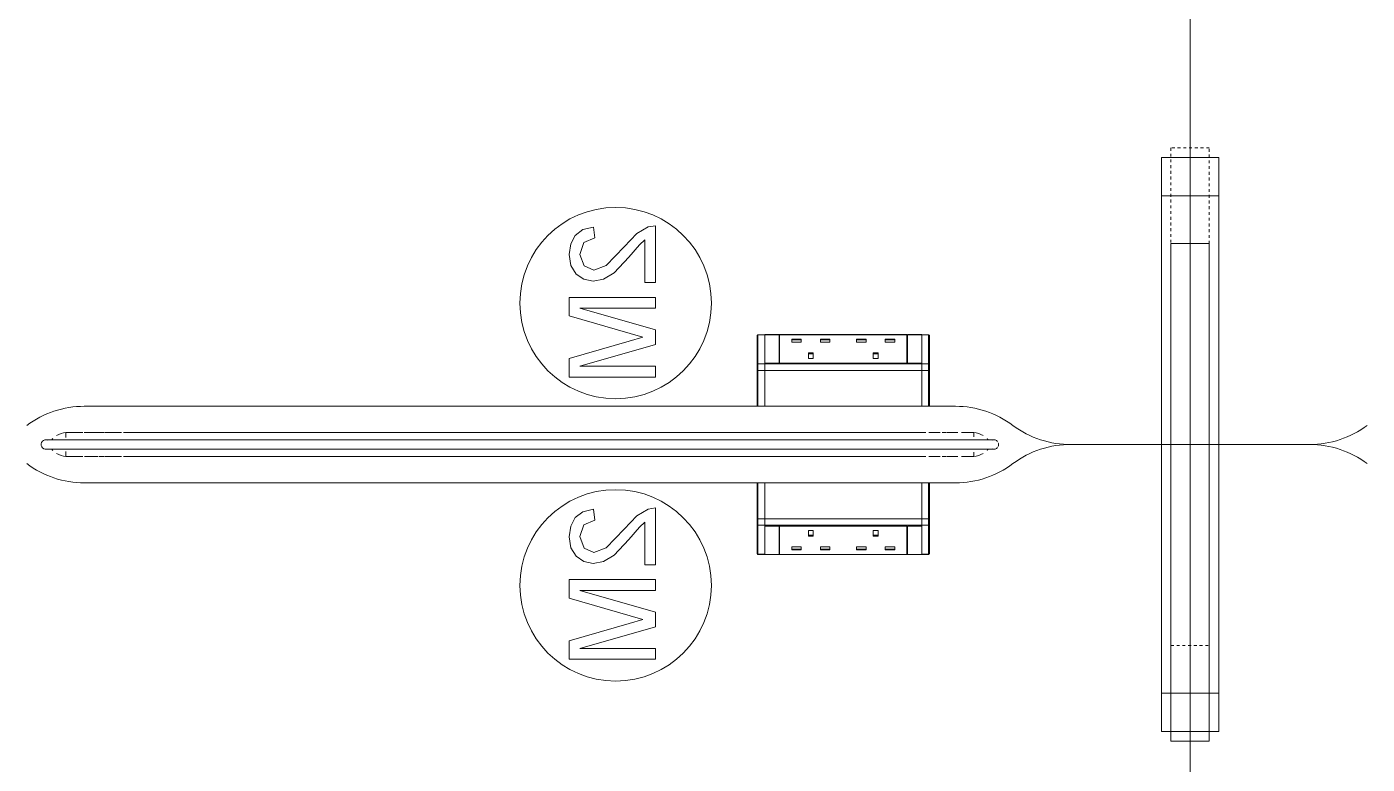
# Model space of a CAD drawing. Header units: millimetres. Extents: x 155927 to 317870, y -36033 to 97293.
# Drawn here: x 176345 to 177745, y 17373 to 18144 of the extents above; entities that cross this region are included whole.
import ezdxf

# ---------------------------------------------------------------- set-up
doc = ezdxf.new("R2010")
doc.units = ezdxf.units.MM
doc.header["$MEASUREMENT"] = 0
doc.linetypes.add('Dash', pattern=[6, 3, -3])
doc.layers.add('I-FURN', color=8, linetype='CONTINUOUS', lineweight=9)
doc.layers.add('I-FURN-HDLN', color=8, linetype='Dash', lineweight=9)

msp = doc.modelspace()

# ---------------------------------------------------------------- linework, layer by layer
at = {"layer": 'I-FURN'}
for p, q in [((177560.5, 17707.2), (177560.5, 18507.2)), ((177560.5, 18507.2), (177560.5, 17707.2)), ((177560.5, 18507.2), (177560.5, 17707.2)), ((177560.5, 17707.2), (177560.5, 18507.2)), ((177530.5, 18007.2), (177530.5, 17967.2)), ((177530.5, 17407.2), (177530.5, 18007.2)), ((177590.5, 18007.2), (177530.5, 18007.2)), ((177530.5, 18007.2), (177590.5, 18007.2)), ((177590.5, 18007.2), (177590.5, 17407.2)), ((177590.5, 17967.2), (177590.5, 18007.2)), ((177530.5, 17967.2), (177530.5, 17447.2)), ((177530.5, 17967.2), (177590.5, 17967.2)), ((177530.5, 17967.2), (177590.5, 17967.2)), ((177590.5, 17447.2), (177590.5, 17967.2)), ((176937.4, 17934.5), (176926.4, 17931.8)), ((176938.8, 17923.2), (176937.4, 17934.5)), ((176994.6, 17934.7), (176982.6, 17927.8)), ((177002.3, 17935.9), (176994.6, 17934.7)), ((177002.3, 17876.6), (177002.3, 17935.9)), ((176918.4, 17925.8), (176913.6, 17917)), ((176926.4, 17931.8), (176918.4, 17925.8)), ((176927.4, 17918.4), (176938.8, 17923.2)), ((176982.6, 17927.8), (176969.5, 17913.7)), ((176985.3, 17915.9), (176991, 17921)), ((176991, 17921), (176991, 17876.6)), ((176913.6, 17917), (176911.9, 17905.7)), ((176923.2, 17905.9), (176927.4, 17918.4)), ((176969.5, 17913.7), (176950.6, 17894.2)), ((176974.4, 17902.9), (176985.3, 17915.9)), ((177540.5, 17917.2), (177540.5, 17407.2)), ((177580.5, 17917.2), (177540.5, 17917.2)), ((177580.5, 17407.2), (177580.5, 17917.2)), ((176911.9, 17905.7), (176913.7, 17894.2)), ((176913.7, 17894.2), (176919.2, 17885.4)), ((176927.5, 17893.9), (176923.2, 17905.9)), ((176937.8, 17889.3), (176927.5, 17893.9)), ((176950.6, 17894.2), (176937.8, 17889.3)), ((176958.9, 17886.7), (176974.4, 17902.9)), ((176919.2, 17885.4), (176927.3, 17879.9)), ((176927.3, 17879.9), (176937.1, 17878)), ((176937.1, 17878), (176947.9, 17880)), ((176947.9, 17880), (176958.9, 17886.7)), ((176991, 17876.6), (177002.3, 17876.6)), ((177002.3, 17861), (176911.9, 17861)), ((176911.9, 17861), (176911.9, 17841.6)), ((177002.3, 17849.7), (177002.3, 17861)), ((176911.9, 17841.6), (176975.7, 17823.1)), ((177002.3, 17827), (176923.2, 17849.7)), ((176923.2, 17849.7), (177002.3, 17849.7)), ((176975.7, 17823.1), (176989, 17819.4)), ((177002.3, 17811.7), (177002.3, 17827)), ((177109.2, 17822), (177116.2, 17822)), ((177109.2, 17822), (177109.2, 17821.9)), ((177109.2, 17822), (177116.2, 17822)), ((177116.2, 17822), (177109.2, 17822)), ((177116.2, 17822), (177116.2, 17821.9)), ((177131.3, 17822.2), (177116.3, 17822.2)), ((177116.3, 17822.2), (177116.3, 17792.4)), ((177116.3, 17822), (177280.2, 17822)), ((177131.3, 17792.4), (177131.3, 17822.2)), ((177131.8, 17822.2), (177131.8, 17792.4)), ((177264.8, 17822.2), (177131.8, 17822.2)), ((177264.8, 17822.2), (177264.8, 17792.4)), ((177265.3, 17822.2), (177265.3, 17792.4)), ((177280.3, 17822.2), (177265.3, 17822.2)), ((177280.3, 17792.4), (177280.3, 17822.2)), ((177280.3, 17822), (177287.3, 17822)), ((177280.3, 17821.9), (177280.3, 17822)), ((177280.3, 17822), (177287.3, 17822)), ((177280.3, 17822), (177287.3, 17822)), ((177287.3, 17821.9), (177287.3, 17822)), ((176974.6, 17815.3), (176911.9, 17797.1)), ((176923.2, 17789), (177002.3, 17811.7)), ((176989, 17819.4), (176974.6, 17815.3)), ((177108.2, 17790.8), (177108.2, 17821)), ((177108.2, 17790.8), (177108.2, 17821)), ((177108.5, 17821.7), (177108.4, 17821.7)), ((177109.2, 17821.9), (177109.2, 17791.6)), ((177109.2, 17821.9), (177116.2, 17821.9)), ((177116.2, 17821.9), (177116.2, 17791.6)), ((177131.8, 17821.9), (177131.3, 17821.9)), ((177144.4, 17817.2), (177154.4, 17817.2)), ((177144.4, 17817.2), (177144.4, 17814.3)), ((177144.4, 17816.5), (177154.4, 17816.5)), ((177144.4, 17814.3), (177154.4, 17814.3)), ((177154.4, 17817.2), (177154.4, 17814.3)), ((177174.4, 17817.2), (177184.4, 17817.2)), ((177174.4, 17817.2), (177174.4, 17814.3)), ((177174.4, 17816.5), (177184.4, 17816.5)), ((177174.4, 17814.3), (177184.4, 17814.3)), ((177184.4, 17817.2), (177184.4, 17814.3)), ((177212.1, 17817.2), (177222.1, 17817.2)), ((177212.1, 17817.2), (177212.1, 17814.3)), ((177212.1, 17816.5), (177222.1, 17816.5)), ((177212.1, 17814.3), (177222.1, 17814.3)), ((177222.1, 17817.2), (177222.1, 17814.3)), ((177242.1, 17817.2), (177252.1, 17817.2)), ((177242.1, 17817.2), (177242.1, 17814.3)), ((177242.1, 17816.5), (177252.1, 17816.5)), ((177242.1, 17814.3), (177252.1, 17814.3)), ((177252.1, 17817.2), (177252.1, 17814.3)), ((177265.3, 17821.9), (177264.8, 17821.9)), ((177287.3, 17821.9), (177280.3, 17821.9)), ((177280.3, 17791.6), (177280.3, 17821.9)), ((177287.3, 17791.6), (177287.3, 17821.9)), ((177288.1, 17821.7), (177288.1, 17821.7)), ((177288.3, 17821), (177288.3, 17790.8)), ((177288.3, 17821), (177288.3, 17790.8)), ((176911.9, 17797.1), (176911.9, 17777.7)), ((177161.9, 17802.9), (177166.9, 17802.9)), ((177161.9, 17797.1), (177161.9, 17802.9)), ((177161.9, 17802.1), (177166.9, 17802.1)), ((177166.9, 17797.1), (177161.9, 17797.1)), ((177166.9, 17802.9), (177166.9, 17797.1)), ((177229.6, 17802.9), (177234.6, 17802.9)), ((177229.6, 17802.9), (177229.6, 17797.1)), ((177229.6, 17802.1), (177234.6, 17802.1)), ((177229.6, 17797.1), (177234.6, 17797.1)), ((177234.6, 17802.9), (177234.6, 17797.1)), ((177002.3, 17789), (176923.2, 17789)), ((177002.3, 17777.7), (177002.3, 17789)), ((177108.2, 17790.8), (177108.2, 17752.2)), ((177108.2, 17785.2), (177108.2, 17790.8)), ((177108.2, 17748.2), (177108.2, 17785.2)), ((177109.2, 17791.6), (177109.2, 17784.7)), ((177109.2, 17791.6), (177116.2, 17791.6)), ((177109.2, 17784.7), (177109.2, 17747.2)), ((177109.2, 17784.7), (177116.2, 17784.7)), ((177116.2, 17791.6), (177116.2, 17784.7)), ((177116.2, 17784.7), (177116.2, 17747.2)), ((177116.3, 17792.4), (177131.3, 17792.4)), ((177131.3, 17792.2), (177116.3, 17792.2)), ((177116.3, 17792.2), (177116.3, 17791.6)), ((177116.3, 17784.7), (177116.3, 17791.6)), ((177116.3, 17791.6), (177280.2, 17791.6)), ((177116.3, 17747.2), (177116.3, 17784.7)), ((177116.3, 17784.7), (177280.2, 17784.7)), ((177131.8, 17792.4), (177264.8, 17792.4)), ((177264.8, 17792.2), (177131.8, 17792.2)), ((177265.3, 17792.4), (177280.3, 17792.4)), ((177280.2, 17792.2), (177265.3, 17792.2)), ((177280.2, 17791.6), (177280.2, 17792.2)), ((177280.2, 17791.6), (177280.2, 17784.7)), ((177280.2, 17784.7), (177280.2, 17747.2)), ((177280.3, 17792.4), (177280.3, 17789.9)), ((177287.3, 17791.6), (177280.3, 17791.6)), ((177280.3, 17784.7), (177280.3, 17791.6)), ((177287.3, 17784.7), (177280.3, 17784.7)), ((177280.3, 17747.2), (177280.3, 17784.7)), ((177287.3, 17784.7), (177287.3, 17791.6)), ((177287.3, 17747.2), (177287.3, 17784.7)), ((177288.3, 17752.2), (177288.3, 17790.8)), ((177288.3, 17790.8), (177288.3, 17785.2)), ((177288.3, 17785.2), (177288.3, 17748.2)), ((176911.9, 17777.7), (177002.3, 17777.7)), ((177108.2, 17752.2), (177109.2, 17752.2)), ((177108.2, 17752.2), (177108.2, 17748.2)), ((177287.3, 17752.2), (177288.3, 17752.2)), ((177288.3, 17748.2), (177288.3, 17752.2)), ((176405.5, 17747.2), (177109.2, 17747.2)), ((177109.2, 17747.2), (176405.5, 17747.2)), ((177116.2, 17747.2), (177109.2, 17747.2)), ((177109.2, 17747.2), (177116.2, 17747.2)), ((177280.2, 17747.2), (177116.3, 17747.2)), ((177116.3, 17747.2), (177280.2, 17747.2)), ((177287.3, 17747.2), (177280.3, 17747.2)), ((177287.3, 17747.2), (177280.3, 17747.2)), ((177287.3, 17747.2), (177315.5, 17747.2)), ((177315.5, 17747.2), (177287.3, 17747.2)), ((177288.3, 17748.2), (177288.3, 17748.2)), ((176365.6, 17712.2), (176365.5, 17712.2)), ((176365.5, 17712.2), (176365.5, 17712.2)), ((176365.8, 17712.2), (176365.6, 17712.2)), ((176366.2, 17712.2), (176365.8, 17712.2)), ((176366.7, 17712.2), (176366.2, 17712.2)), ((176367.3, 17712.2), (176366.7, 17712.2)), ((176368, 17712.2), (176367.3, 17712.2)), ((176368.9, 17712.2), (176368, 17712.2)), ((176369.9, 17712.2), (176368.9, 17712.2)), ((176371, 17712.2), (176369.9, 17712.2)), ((176372.2, 17712.2), (176371, 17712.2)), ((176373.6, 17712.2), (176372.2, 17712.2)), ((176375, 17712.2), (176373.6, 17712.2)), ((176376.6, 17712.2), (176375, 17712.2)), ((176378.3, 17712.2), (176376.6, 17712.2)), ((176380.1, 17712.2), (176378.3, 17712.2)), ((176382, 17712.2), (176380.1, 17712.2)), ((176384, 17712.2), (176382, 17712.2)), ((176386.2, 17712.2), (176384, 17712.2)), ((176388.4, 17712.2), (176386.2, 17712.2)), ((176386.4, 17719.7), (176386.4, 17714.5)), ((176386.4, 17719.7), (176404, 17719.7)), ((176390.7, 17712.2), (176388.4, 17712.2)), ((176393.1, 17712.2), (176390.7, 17712.2)), ((176391, 17719.7), (176392, 17719.7)), ((176395.5, 17712.2), (176393.1, 17712.2)), ((176398.1, 17712.2), (176395.5, 17712.2)), ((176400.7, 17712.2), (176398.1, 17712.2)), ((176403.4, 17712.2), (176400.7, 17712.2)), ((176406.2, 17712.2), (176403.4, 17712.2)), ((176405.3, 17719.7), (176421.2, 17719.7)), ((176409, 17712.2), (176406.2, 17712.2)), ((176411.9, 17712.2), (176409, 17712.2)), ((176414.9, 17712.2), (176411.9, 17712.2)), ((176417.9, 17712.2), (176414.9, 17712.2)), ((176421, 17712.2), (176417.9, 17712.2)), ((176421, 17719.7), (176425.9, 17719.7)), ((176424, 17712.2), (176421, 17712.2)), ((176427.2, 17712.2), (176424, 17712.2)), ((176426.6, 17719.7), (176444.4, 17719.7)), ((176430.3, 17712.2), (176427.2, 17712.2)), ((176433.5, 17712.2), (176430.3, 17712.2)), ((176436.7, 17712.2), (176433.5, 17712.2)), ((176439.9, 17712.2), (176436.7, 17712.2)), ((176443.2, 17712.2), (176439.9, 17712.2)), ((176446.4, 17712.2), (176443.2, 17712.2)), ((176446.4, 17719.7), (177284.6, 17719.7)), ((177284.6, 17712.2), (176446.4, 17712.2)), ((177285.3, 17712.2), (177284.6, 17712.2)), ((177288.2, 17712.2), (177285.3, 17712.2)), ((177287.5, 17719.7), (177299.6, 17719.7)), ((177291, 17712.2), (177288.2, 17712.2)), ((177293.8, 17712.2), (177291, 17712.2)), ((177296.6, 17712.2), (177293.8, 17712.2)), ((177299.4, 17712.2), (177296.6, 17712.2)), ((177302.2, 17712.2), (177299.4, 17712.2)), ((177301.7, 17719.7), (177305.7, 17719.7)), ((177304.9, 17712.2), (177302.2, 17712.2)), ((177307.6, 17712.2), (177304.9, 17712.2)), ((177306.5, 17719.7), (177318, 17719.7)), ((177310.3, 17712.2), (177307.6, 17712.2)), ((177312.9, 17712.2), (177310.3, 17712.2)), ((177315.5, 17712.2), (177312.9, 17712.2)), ((177318, 17712.2), (177315.5, 17712.2)), ((177320.5, 17712.2), (177318, 17712.2)), ((177322.9, 17712.2), (177320.5, 17712.2)), ((177321.6, 17719.7), (177329.6, 17719.7)), ((177325.3, 17712.2), (177322.9, 17712.2)), ((177327.5, 17712.2), (177325.3, 17712.2)), ((177329.8, 17712.2), (177327.5, 17712.2)), ((177331.9, 17712.2), (177329.8, 17712.2)), ((177329.9, 17719.7), (177330.8, 17719.7)), ((177331.2, 17719.7), (177334.6, 17719.7)), ((177334, 17712.2), (177331.9, 17712.2)), ((177336, 17712.2), (177334, 17712.2)), ((177334.6, 17715.1), (177334.6, 17719.7)), ((177337.9, 17712.2), (177336, 17712.2)), ((177339.7, 17712.2), (177337.9, 17712.2)), ((177341.5, 17712.2), (177339.7, 17712.2)), ((177343.1, 17712.2), (177341.5, 17712.2)), ((177344.7, 17712.2), (177343.1, 17712.2)), ((177346.1, 17712.2), (177344.7, 17712.2)), ((177347.5, 17712.2), (177346.1, 17712.2)), ((177348.7, 17712.2), (177347.5, 17712.2)), ((177349.9, 17712.2), (177348.7, 17712.2)), ((177350.9, 17712.2), (177349.9, 17712.2)), ((177351.9, 17712.2), (177350.9, 17712.2)), ((177352.7, 17712.2), (177351.9, 17712.2)), ((177353.5, 17712.2), (177352.7, 17712.2)), ((177354.1, 17712.2), (177353.5, 17712.2)), ((177354.6, 17712.2), (177354.1, 17712.2)), ((177355, 17712.2), (177354.6, 17712.2)), ((177355.3, 17712.2), (177355, 17712.2)), ((177355.4, 17712.2), (177355.3, 17712.2)), ((177355.5, 17712.2), (177355.4, 17712.2)), ((176365.5, 17702.2), (176365.6, 17702.2)), ((176365.6, 17702.2), (176365.8, 17702.2)), ((176365.8, 17702.2), (176366.1, 17702.2)), ((176366.1, 17702.2), (176366.5, 17702.2)), ((176366.5, 17702.2), (176367.1, 17702.2)), ((176367.1, 17702.2), (176367.8, 17702.2)), ((176367.8, 17702.2), (176368.6, 17702.2)), ((176368.6, 17702.2), (176369.6, 17702.2)), ((176369.6, 17702.2), (176370.7, 17702.2)), ((176370.7, 17702.2), (176371.9, 17702.2)), ((176371.9, 17702.2), (176373.2, 17702.2)), ((176373.2, 17702.2), (176374.6, 17702.2)), ((176374.6, 17702.2), (176376.2, 17702.2)), ((176376.2, 17702.2), (176377.9, 17702.2)), ((176377.9, 17702.2), (176379.6, 17702.2)), ((176379.6, 17702.2), (176381.5, 17702.2)), ((176381.5, 17702.2), (176383.5, 17702.2)), ((176383.5, 17702.2), (176385.6, 17702.2)), ((176385.6, 17702.2), (176387.8, 17702.2)), ((176386.4, 17699.9), (176386.4, 17694.7)), ((176387.8, 17702.2), (176390, 17702.2)), ((176390, 17702.2), (176392.4, 17702.2)), ((176392.4, 17702.2), (176394.9, 17702.2)), ((176394.9, 17702.2), (176397.4, 17702.2)), ((176397.4, 17702.2), (176400, 17702.2)), ((176400, 17702.2), (176402.7, 17702.2)), ((176402.7, 17702.2), (176405.4, 17702.2)), ((176405.4, 17702.2), (176408.3, 17702.2)), ((176408.3, 17702.2), (176411.2, 17702.2)), ((176411.2, 17702.2), (176414.1, 17702.2)), ((176414.1, 17702.2), (176417.1, 17702.2)), ((176417.1, 17702.2), (176420.1, 17702.2)), ((176420.1, 17702.2), (176423.2, 17702.2)), ((176423.2, 17702.2), (176426.3, 17702.2)), ((176426.3, 17702.2), (176429.5, 17702.2)), ((176429.5, 17702.2), (176432.7, 17702.2)), ((176432.7, 17702.2), (176435.9, 17702.2)), ((176435.9, 17702.2), (176439.1, 17702.2)), ((176439.1, 17702.2), (176442.3, 17702.2)), ((176442.3, 17702.2), (176445.5, 17702.2)), ((176445.5, 17702.2), (176446.4, 17702.2)), ((176446.4, 17702.2), (177284.6, 17702.2)), ((177284.6, 17702.2), (177287.4, 17702.2)), ((177287.4, 17702.2), (177290.2, 17702.2)), ((177290.2, 17702.2), (177293.1, 17702.2)), ((177293.1, 17702.2), (177295.9, 17702.2)), ((177295.9, 17702.2), (177298.7, 17702.2)), ((177298.7, 17702.2), (177301.4, 17702.2)), ((177301.4, 17702.2), (177304.2, 17702.2)), ((177304.2, 17702.2), (177306.9, 17702.2)), ((177306.9, 17702.2), (177309.6, 17702.2)), ((177309.6, 17702.2), (177312.2, 17702.2)), ((177312.2, 17702.2), (177314.8, 17702.2)), ((177314.8, 17702.2), (177317.3, 17702.2)), ((177317.3, 17702.2), (177319.8, 17702.2)), ((177319.8, 17702.2), (177322.2, 17702.2)), ((177322.2, 17702.2), (177324.6, 17702.2)), ((177324.6, 17702.2), (177326.9, 17702.2)), ((177326.9, 17702.2), (177329.2, 17702.2)), ((177329.2, 17702.2), (177331.3, 17702.2)), ((177331.3, 17702.2), (177333.4, 17702.2)), ((177333.4, 17702.2), (177335.5, 17702.2)), ((177334.6, 17694.7), (177334.6, 17699.2)), ((177335.5, 17702.2), (177337.4, 17702.2)), ((177337.4, 17702.2), (177339.2, 17702.2)), ((177339.2, 17702.2), (177341, 17702.2)), ((177341, 17702.2), (177342.7, 17702.2)), ((177342.7, 17702.2), (177344.3, 17702.2)), ((177344.3, 17702.2), (177345.7, 17702.2)), ((177345.7, 17702.2), (177347.1, 17702.2)), ((177347.1, 17702.2), (177348.4, 17702.2)), ((177348.4, 17702.2), (177349.6, 17702.2)), ((177349.6, 17702.2), (177350.7, 17702.2)), ((177350.7, 17702.2), (177351.6, 17702.2)), ((177351.6, 17702.2), (177352.5, 17702.2)), ((177352.5, 17702.2), (177353.3, 17702.2)), ((177353.3, 17702.2), (177353.9, 17702.2)), ((177353.9, 17702.2), (177354.5, 17702.2)), ((177354.5, 17702.2), (177354.9, 17702.2)), ((177354.9, 17702.2), (177355.2, 17702.2)), ((177355.2, 17702.2), (177355.4, 17702.2)), ((177355.4, 17702.2), (177355.5, 17702.2)), ((177355.5, 17702.2), (177355.5, 17702.2)), ((177436.6, 17707.2), (177560.5, 17707.2)), ((177560.5, 17707.2), (177436.6, 17707.2)), ((177560.5, 17707.2), (177436.6, 17707.2)), ((177436.6, 17707.2), (177560.5, 17707.2)), ((177560.5, 16907.2), (177560.5, 17707.2)), ((177560.5, 17707.2), (177560.5, 16907.2)), ((177560.5, 17707.2), (177685.5, 17707.2)), ((177685.5, 17707.2), (177560.5, 17707.2)), ((177685.5, 17707.2), (177560.5, 17707.2)), ((177560.5, 17707.2), (177560.5, 16907.2)), ((177560.5, 16907.2), (177560.5, 17707.2)), ((177560.5, 17707.2), (177685.5, 17707.2)), ((176404, 17694.7), (176386.4, 17694.7)), ((176392, 17694.7), (176391, 17694.7)), ((176420.1, 17694.7), (176405.9, 17694.7)), ((176425.9, 17694.7), (176421, 17694.7)), ((176444.4, 17694.7), (176426.6, 17694.7)), ((177284.6, 17694.7), (176446.4, 17694.7)), ((177299.6, 17694.7), (177287.5, 17694.7)), ((177305.7, 17694.7), (177301.7, 17694.7)), ((177318, 17694.7), (177306.5, 17694.7)), ((177329.6, 17694.7), (177321.6, 17694.7)), ((177330.8, 17694.7), (177329.9, 17694.7)), ((177334.6, 17694.7), (177331.2, 17694.7)), ((177109.2, 17667.2), (176405.5, 17667.2)), ((176405.5, 17667.2), (177109.2, 17667.2)), ((177108.2, 17666.2), (177108.2, 17666.2)), ((177108.2, 17629.2), (177108.2, 17666.2)), ((177108.2, 17666.2), (177108.2, 17662.2)), ((177109.2, 17662.2), (177108.2, 17662.2)), ((177108.2, 17662.2), (177108.2, 17623.6)), ((177109.2, 17667.2), (177116.2, 17667.2)), ((177109.2, 17667.2), (177109.2, 17629.7)), ((177109.2, 17667.2), (177116.2, 17667.2)), ((177116.2, 17667.2), (177116.2, 17629.7)), ((177116.3, 17667.2), (177280.2, 17667.2)), ((177280.2, 17667.2), (177116.3, 17667.2)), ((177116.3, 17629.7), (177116.3, 17667.2)), ((177280.2, 17667.2), (177280.2, 17629.7)), ((177280.3, 17667.2), (177287.3, 17667.2)), ((177287.3, 17667.2), (177280.3, 17667.2)), ((177280.3, 17629.7), (177280.3, 17667.2)), ((177315.5, 17667.2), (177287.3, 17667.2)), ((177287.3, 17667.2), (177315.5, 17667.2)), ((177287.3, 17629.7), (177287.3, 17667.2)), ((177288.3, 17662.2), (177287.3, 17662.2)), ((177288.3, 17662.2), (177288.3, 17666.2)), ((177288.3, 17666.2), (177288.3, 17629.2)), ((177288.3, 17623.6), (177288.3, 17662.2)), ((177002.3, 17640.9), (176994.6, 17639.7)), ((177002.3, 17581.6), (177002.3, 17640.9)), ((176918.4, 17630.8), (176913.6, 17622)), ((176926.4, 17636.8), (176918.4, 17630.8)), ((176937.4, 17639.5), (176926.4, 17636.8)), ((176927.4, 17623.4), (176938.8, 17628.2)), ((176938.8, 17628.2), (176937.4, 17639.5)), ((176982.6, 17632.8), (176969.5, 17618.7)), ((176994.6, 17639.7), (176982.6, 17632.8)), ((177108.2, 17623.6), (177108.2, 17629.2)), ((177109.2, 17629.7), (177109.2, 17622.8)), ((177109.2, 17629.7), (177116.2, 17629.7)), ((177116.2, 17629.7), (177116.2, 17622.8)), ((177280.2, 17629.7), (177116.3, 17629.7)), ((177116.3, 17622.8), (177116.3, 17629.7)), ((177280.2, 17629.7), (177280.2, 17622.8)), ((177287.3, 17629.7), (177280.3, 17629.7)), ((177280.3, 17622.8), (177280.3, 17629.7)), ((177287.3, 17622.8), (177287.3, 17629.7)), ((177288.3, 17629.2), (177288.3, 17623.6)), ((176913.6, 17622), (176911.9, 17610.7)), ((176923.2, 17610.9), (176927.4, 17623.4)), ((176969.5, 17618.7), (176950.6, 17599.2)), ((176974.4, 17607.9), (176985.3, 17620.9)), ((176985.3, 17620.9), (176991, 17626)), ((176991, 17626), (176991, 17581.6)), ((177108.2, 17593.4), (177108.2, 17623.6)), ((177108.2, 17593.4), (177108.2, 17623.6)), ((177109.2, 17622.8), (177109.2, 17592.5)), ((177109.2, 17622.8), (177116.2, 17622.8)), ((177116.2, 17622.8), (177116.2, 17592.5)), ((177116.3, 17622), (177116.3, 17624.4)), ((177280.2, 17622.8), (177116.3, 17622.8)), ((177116.3, 17622.8), (177116.3, 17622.2)), ((177116.3, 17622.2), (177131.3, 17622.2)), ((177131.3, 17622), (177116.3, 17622)), ((177116.3, 17622), (177116.3, 17592.2)), ((177131.3, 17592.2), (177131.3, 17622)), ((177131.8, 17622.2), (177264.8, 17622.2)), ((177264.8, 17622), (177131.8, 17622)), ((177131.8, 17592.2), (177131.8, 17622)), ((177161.9, 17611.5), (177161.9, 17617.3)), ((177166.9, 17617.3), (177161.9, 17617.3)), ((177166.9, 17612.3), (177161.9, 17612.3)), ((177166.9, 17611.5), (177166.9, 17617.3)), ((177229.6, 17617.3), (177234.6, 17617.3)), ((177229.6, 17611.5), (177229.6, 17617.3)), ((177234.6, 17612.3), (177229.6, 17612.3)), ((177234.6, 17617.3), (177234.6, 17611.5)), ((177264.8, 17592.2), (177264.8, 17622)), ((177265.3, 17622.2), (177280.2, 17622.2)), ((177280.3, 17622), (177265.3, 17622)), ((177265.3, 17622), (177265.3, 17592.2)), ((177280.2, 17622.2), (177280.2, 17622.8)), ((177287.3, 17622.8), (177280.3, 17622.8)), ((177280.3, 17592.5), (177280.3, 17622.8)), ((177280.3, 17592.2), (177280.3, 17622)), ((177287.3, 17592.5), (177287.3, 17622.8)), ((177288.3, 17623.6), (177288.3, 17593.4)), ((177288.3, 17623.6), (177288.3, 17593.4)), ((176911.9, 17610.7), (176913.7, 17599.2)), ((176913.7, 17599.2), (176919.2, 17590.4)), ((176927.5, 17598.9), (176923.2, 17610.9)), ((176937.8, 17594.3), (176927.5, 17598.9)), ((176950.6, 17599.2), (176937.8, 17594.3)), ((176958.9, 17591.7), (176974.4, 17607.9)), ((177144.4, 17597.2), (177144.4, 17600.1)), ((177154.4, 17600.1), (177144.4, 17600.1)), ((177154.4, 17597.2), (177154.4, 17600.1)), ((177166.9, 17611.5), (177161.9, 17611.5)), ((177174.4, 17597.2), (177174.4, 17600.1)), ((177184.4, 17600.1), (177174.4, 17600.1)), ((177184.4, 17597.2), (177184.4, 17600.1)), ((177212.1, 17597.2), (177212.1, 17600.1)), ((177222.1, 17600.1), (177212.1, 17600.1)), ((177222.1, 17597.2), (177222.1, 17600.1)), ((177234.6, 17611.5), (177229.6, 17611.5)), ((177242.1, 17597.2), (177242.1, 17600.1)), ((177252.1, 17600.1), (177242.1, 17600.1)), ((177252.1, 17597.2), (177252.1, 17600.1)), ((176919.2, 17590.4), (176927.3, 17584.9)), ((176927.3, 17584.9), (176937.1, 17583)), ((176937.1, 17583), (176947.9, 17585)), ((176947.9, 17585), (176958.9, 17591.7)), ((177108.4, 17592.7), (177108.4, 17592.7)), ((177109.2, 17592.5), (177109.2, 17592.4)), ((177109.2, 17592.5), (177116.2, 17592.5)), ((177116.2, 17592.4), (177109.2, 17592.4)), ((177116.2, 17592.4), (177109.2, 17592.4)), ((177116.2, 17592.4), (177109.2, 17592.4)), ((177116.2, 17592.5), (177116.2, 17592.4)), ((177280.2, 17592.4), (177116.3, 17592.4)), ((177116.3, 17592.2), (177131.3, 17592.2)), ((177131.3, 17592.5), (177131.8, 17592.5)), ((177131.8, 17592.2), (177264.8, 17592.2)), ((177154.4, 17597.9), (177144.4, 17597.9)), ((177154.4, 17597.2), (177144.4, 17597.2)), ((177184.4, 17597.9), (177174.4, 17597.9)), ((177184.4, 17597.2), (177174.4, 17597.2)), ((177222.1, 17597.9), (177212.1, 17597.9)), ((177222.1, 17597.2), (177212.1, 17597.2)), ((177252.1, 17597.9), (177242.1, 17597.9)), ((177252.1, 17597.2), (177242.1, 17597.2)), ((177264.8, 17592.5), (177265.3, 17592.5)), ((177265.3, 17592.2), (177280.3, 17592.2)), ((177287.3, 17592.5), (177280.3, 17592.5)), ((177280.3, 17592.4), (177280.3, 17592.5)), ((177287.3, 17592.4), (177280.3, 17592.4)), ((177287.3, 17592.4), (177280.3, 17592.4)), ((177280.3, 17592.4), (177287.3, 17592.4)), ((177287.3, 17592.4), (177287.3, 17592.5)), ((177288.1, 17592.7), (177288.1, 17592.7)), ((176991, 17581.6), (177002.3, 17581.6)), ((177002.3, 17566), (176911.9, 17566)), ((176911.9, 17566), (176911.9, 17546.6)), ((177002.3, 17554.7), (177002.3, 17566)), ((176911.9, 17546.6), (176975.7, 17528.1)), ((177002.3, 17532), (176923.2, 17554.7)), ((176923.2, 17554.7), (177002.3, 17554.7)), ((176975.7, 17528.1), (176989, 17524.4)), ((177002.3, 17516.7), (177002.3, 17532)), ((176974.6, 17520.3), (176911.9, 17502.1)), ((176923.2, 17494), (177002.3, 17516.7)), ((176989, 17524.4), (176974.6, 17520.3)), ((176911.9, 17502.1), (176911.9, 17482.7)), ((177002.3, 17494), (176923.2, 17494)), ((177002.3, 17482.7), (177002.3, 17494)), ((176911.9, 17482.7), (177002.3, 17482.7)), ((177530.5, 17447.2), (177530.5, 17407.2)), ((177530.5, 17447.2), (177540.5, 17447.2)), ((177530.5, 17447.2), (177590.5, 17447.2)), ((177580.5, 17447.2), (177590.5, 17447.2)), ((177590.5, 17407.2), (177590.5, 17447.2)), ((177530.5, 17407.2), (177590.5, 17407.2)), ((177530.5, 17407.2), (177540.5, 17407.2)), ((177540.5, 17407.2), (177540.5, 17397.2)), ((177580.5, 17407.2), (177590.5, 17407.2)), ((177580.5, 17397.2), (177580.5, 17407.2)), ((177540.5, 17397.2), (177580.5, 17397.2))]:
    msp.add_line(p, q, dxfattribs=at)
at = {"layer": 'I-FURN', "flags": 128}
for points in [[(177109.2, 17822), (177109.2, 17822), (177109.1, 17822), (177109.1, 17822), (177109, 17822), (177109, 17822), (177109, 17822), (177108.9, 17822), (177108.9, 17822), (177108.8, 17822), (177108.8, 17822), (177108.8, 17821.9), (177108.7, 17821.9), (177108.7, 17821.9)], [(177287.8, 17821.9), (177287.8, 17821.9), (177287.8, 17821.9), (177287.7, 17821.9), (177287.7, 17822), (177287.6, 17822), (177287.6, 17822), (177287.6, 17822), (177287.5, 17822), (177287.5, 17822), (177287.4, 17822), (177287.4, 17822), (177287.4, 17822), (177287.3, 17822), (177287.3, 17822)], [(177108.2, 17785.2), (177108.2, 17785.4), (177108.2, 17785.5), (177108.2, 17785.6), (177108.2, 17785.8), (177108.2, 17785.9), (177108.2, 17786.1), (177108.2, 17786.2), (177108.2, 17786.4), (177108.2, 17786.5), (177108.2, 17786.7), (177108.2, 17786.8), (177108.2, 17787), (177108.2, 17787.2), (177108.2, 17787.3), (177108.2, 17787.5), (177108.2, 17787.6), (177108.2, 17787.8), (177108.2, 17788), (177108.2, 17788.1), (177108.2, 17788.3), (177108.2, 17788.4), (177108.2, 17788.6), (177108.2, 17788.7), (177108.2, 17788.9), (177108.2, 17789), (177108.2, 17789.2), (177108.2, 17789.3), (177108.2, 17789.5), (177108.2, 17789.6), (177108.2, 17789.7), (177108.2, 17789.9), (177108.2, 17790), (177108.2, 17790.1), (177108.2, 17790.2), (177108.2, 17790.3), (177108.2, 17790.5), (177108.2, 17790.6), (177108.2, 17790.7), (177108.2, 17790.8)], [(177108.2, 17748.2), (177108.2, 17748.5), (177108.2, 17748.9), (177108.2, 17749.4), (177108.2, 17750.1), (177108.2, 17750.9), (177108.2, 17751.9), (177108.2, 17753), (177108.2, 17754.2), (177108.2, 17755.5), (177108.2, 17757), (177108.2, 17758.5), (177108.2, 17760.3), (177108.2, 17762.1), (177108.2, 17764), (177108.2, 17766), (177108.2, 17768.2), (177108.2, 17770.5), (177108.2, 17772.8), (177108.2, 17775.3), (177108.2, 17777.8), (177108.2, 17780.5), (177108.2, 17783.2), (177108.2, 17785.2)], [(177288.3, 17790.8), (177288.3, 17790.7), (177288.3, 17790.6), (177288.3, 17790.5), (177288.3, 17790.3), (177288.3, 17790.2), (177288.3, 17790.1), (177288.3, 17790), (177288.3, 17789.9), (177288.3, 17789.7), (177288.3, 17789.6), (177288.3, 17789.5), (177288.3, 17789.3), (177288.3, 17789.2), (177288.3, 17789), (177288.3, 17788.9), (177288.3, 17788.7), (177288.3, 17788.6), (177288.3, 17788.4), (177288.3, 17788.3), (177288.3, 17788.1), (177288.3, 17788), (177288.3, 17787.8), (177288.3, 17787.6), (177288.3, 17787.5), (177288.3, 17787.3), (177288.3, 17787.2), (177288.3, 17787), (177288.3, 17786.8), (177288.3, 17786.7), (177288.3, 17786.5), (177288.3, 17786.4), (177288.3, 17786.2), (177288.3, 17786.1), (177288.3, 17785.9), (177288.3, 17785.8), (177288.3, 17785.6), (177288.3, 17785.5), (177288.3, 17785.4), (177288.3, 17785.2)], [(177288.3, 17785.2), (177288.3, 17782.4), (177288.3, 17779.7), (177288.3, 17777.1), (177288.3, 17774.6), (177288.3, 17772.2), (177288.3, 17769.8), (177288.3, 17767.6), (177288.3, 17765.5), (177288.3, 17763.5), (177288.3, 17761.6), (177288.3, 17759.8), (177288.3, 17758.1), (177288.3, 17756.6), (177288.3, 17755.1), (177288.3, 17753.8), (177288.3, 17752.7), (177288.3, 17751.6), (177288.3, 17750.7), (177288.3, 17749.9), (177288.3, 17749.3), (177288.3, 17748.8), (177288.3, 17748.4), (177288.3, 17748.2)], [(177108.2, 17752.2), (177108.2, 17752), (177108.2, 17751.9), (177108.2, 17751.7), (177108.2, 17751.5), (177108.2, 17751.4), (177108.2, 17751.2), (177108.2, 17751.1), (177108.2, 17750.9), (177108.2, 17750.8), (177108.2, 17750.6), (177108.2, 17750.5), (177108.2, 17750.3), (177108.2, 17750.2), (177108.2, 17750.1), (177108.2, 17749.9), (177108.2, 17749.8), (177108.2, 17749.7), (177108.2, 17749.5), (177108.2, 17749.4), (177108.2, 17749.3), (177108.2, 17749.2), (177108.2, 17749.1), (177108.2, 17749), (177108.2, 17748.9), (177108.2, 17748.8), (177108.2, 17748.7), (177108.2, 17748.7), (177108.2, 17748.6), (177108.2, 17748.5), (177108.2, 17748.5), (177108.2, 17748.4), (177108.2, 17748.4), (177108.2, 17748.3), (177108.2, 17748.3), (177108.2, 17748.2), (177108.2, 17748.2), (177108.2, 17748.2), (177108.2, 17748.2), (177108.2, 17748.2)], [(177288.3, 17748.2), (177288.3, 17748.2), (177288.3, 17748.2), (177288.3, 17748.2), (177288.3, 17748.2), (177288.3, 17748.3), (177288.3, 17748.3), (177288.3, 17748.3), (177288.3, 17748.4), (177288.3, 17748.4), (177288.3, 17748.5), (177288.3, 17748.6), (177288.3, 17748.6), (177288.3, 17748.7), (177288.3, 17748.8), (177288.3, 17748.9), (177288.3, 17749), (177288.3, 17749.1), (177288.3, 17749.2), (177288.3, 17749.3), (177288.3, 17749.4), (177288.3, 17749.5), (177288.3, 17749.6), (177288.3, 17749.8), (177288.3, 17749.9), (177288.3, 17750), (177288.3, 17750.2), (177288.3, 17750.3), (177288.3, 17750.4), (177288.3, 17750.6), (177288.3, 17750.7), (177288.3, 17750.9), (177288.3, 17751), (177288.3, 17751.2), (177288.3, 17751.3), (177288.3, 17751.5), (177288.3, 17751.7), (177288.3, 17751.8), (177288.3, 17752), (177288.3, 17752.1), (177288.3, 17752.2)], [(177108.2, 17748.2), (177108.2, 17748.1), (177108.2, 17748.1), (177108.2, 17748.1), (177108.2, 17748), (177108.2, 17748), (177108.2, 17747.9), (177108.2, 17747.9), (177108.2, 17747.9), (177108.3, 17747.8), (177108.3, 17747.8), (177108.3, 17747.8), (177108.3, 17747.7), (177108.3, 17747.7), (177108.3, 17747.7), (177108.4, 17747.6), (177108.4, 17747.6), (177108.4, 17747.6), (177108.4, 17747.5), (177108.5, 17747.5), (177108.5, 17747.5), (177108.5, 17747.4), (177108.6, 17747.4), (177108.6, 17747.4), (177108.6, 17747.4), (177108.7, 17747.3), (177108.7, 17747.3), (177108.7, 17747.3), (177108.8, 17747.3), (177108.8, 17747.3), (177108.8, 17747.3), (177108.9, 17747.2), (177108.9, 17747.2), (177108.9, 17747.2), (177109, 17747.2), (177109, 17747.2), (177109.1, 17747.2), (177109.1, 17747.2), (177109.1, 17747.2), (177109.2, 17747.2), (177109.2, 17747.2)], [(177108.2, 17748.2), (177108.2, 17748.2), (177108.2, 17748.2)], [(177287.3, 17747.2), (177287.4, 17747.2), (177287.4, 17747.2), (177287.4, 17747.2), (177287.5, 17747.2), (177287.5, 17747.2), (177287.6, 17747.2), (177287.6, 17747.2), (177287.6, 17747.2), (177287.7, 17747.3), (177287.7, 17747.3), (177287.7, 17747.3), (177287.8, 17747.3), (177287.8, 17747.3), (177287.8, 17747.3), (177287.9, 17747.4), (177287.9, 17747.4), (177287.9, 17747.4), (177288, 17747.4), (177288, 17747.5), (177288, 17747.5), (177288.1, 17747.5), (177288.1, 17747.5), (177288.1, 17747.6), (177288.1, 17747.6), (177288.2, 17747.6), (177288.2, 17747.7), (177288.2, 17747.7), (177288.2, 17747.8), (177288.2, 17747.8), (177288.2, 17747.8), (177288.3, 17747.9), (177288.3, 17747.9), (177288.3, 17747.9), (177288.3, 17748), (177288.3, 17748), (177288.3, 17748.1), (177288.3, 17748.1), (177288.3, 17748.1), (177288.3, 17748.2), (177288.3, 17748.2)], [(177109.2, 17667.2), (177109.2, 17667.2), (177109.1, 17667.2), (177109.1, 17667.2), (177109, 17667.2), (177109, 17667.2), (177109, 17667.2), (177108.9, 17667.2), (177108.9, 17667.2), (177108.8, 17667.1), (177108.8, 17667.1), (177108.8, 17667.1), (177108.7, 17667.1), (177108.7, 17667.1), (177108.7, 17667.1), (177108.6, 17667), (177108.6, 17667), (177108.6, 17667), (177108.5, 17667), (177108.5, 17666.9), (177108.5, 17666.9), (177108.5, 17666.9), (177108.4, 17666.8), (177108.4, 17666.8), (177108.4, 17666.8), (177108.4, 17666.7), (177108.3, 17666.7), (177108.3, 17666.7), (177108.3, 17666.6), (177108.3, 17666.6), (177108.3, 17666.6), (177108.2, 17666.5), (177108.2, 17666.5), (177108.2, 17666.5), (177108.2, 17666.4), (177108.2, 17666.4), (177108.2, 17666.3), (177108.2, 17666.3), (177108.2, 17666.3), (177108.2, 17666.2), (177108.2, 17666.2)], [(177108.2, 17629.2), (177108.2, 17632), (177108.2, 17634.7), (177108.2, 17637.3), (177108.2, 17639.8), (177108.2, 17642.2), (177108.2, 17644.5), (177108.2, 17646.8), (177108.2, 17648.9), (177108.2, 17650.9), (177108.2, 17652.8), (177108.2, 17654.6), (177108.2, 17656.3), (177108.2, 17657.8), (177108.2, 17659.3), (177108.2, 17660.6), (177108.2, 17661.7), (177108.2, 17662.8), (177108.2, 17663.7), (177108.2, 17664.5), (177108.2, 17665.1), (177108.2, 17665.6), (177108.2, 17666), (177108.2, 17666.2)], [(177108.2, 17666.2), (177108.2, 17666.2), (177108.2, 17666.2), (177108.2, 17666.2), (177108.2, 17666.2), (177108.2, 17666.1), (177108.2, 17666.1), (177108.2, 17666), (177108.2, 17666), (177108.2, 17665.9), (177108.2, 17665.9), (177108.2, 17665.8), (177108.2, 17665.8), (177108.2, 17665.7), (177108.2, 17665.6), (177108.2, 17665.5), (177108.2, 17665.4), (177108.2, 17665.3), (177108.2, 17665.2), (177108.2, 17665.1), (177108.2, 17665), (177108.2, 17664.9), (177108.2, 17664.8), (177108.2, 17664.6), (177108.2, 17664.5), (177108.2, 17664.4), (177108.2, 17664.2), (177108.2, 17664.1), (177108.2, 17663.9), (177108.2, 17663.8), (177108.2, 17663.7), (177108.2, 17663.5), (177108.2, 17663.4), (177108.2, 17663.2), (177108.2, 17663), (177108.2, 17662.9), (177108.2, 17662.7), (177108.2, 17662.6), (177108.2, 17662.4), (177108.2, 17662.2), (177108.2, 17662.2)], [(177288.3, 17666.2), (177288.3, 17666.2), (177288.3, 17666.3), (177288.3, 17666.3), (177288.3, 17666.4), (177288.3, 17666.4), (177288.3, 17666.4), (177288.3, 17666.5), (177288.3, 17666.5), (177288.3, 17666.6), (177288.2, 17666.6), (177288.2, 17666.6), (177288.2, 17666.7), (177288.2, 17666.7), (177288.2, 17666.7), (177288.1, 17666.8), (177288.1, 17666.8), (177288.1, 17666.8), (177288.1, 17666.9), (177288, 17666.9), (177288, 17666.9), (177288, 17666.9), (177288, 17667), (177287.9, 17667), (177287.9, 17667), (177287.9, 17667), (177287.8, 17667.1), (177287.8, 17667.1), (177287.8, 17667.1), (177287.7, 17667.1), (177287.7, 17667.1), (177287.6, 17667.2), (177287.6, 17667.2), (177287.6, 17667.2), (177287.5, 17667.2), (177287.5, 17667.2), (177287.4, 17667.2), (177287.4, 17667.2), (177287.4, 17667.2), (177287.3, 17667.2), (177287.3, 17667.2)], [(177288.3, 17662.2), (177288.3, 17662.4), (177288.3, 17662.5), (177288.3, 17662.7), (177288.3, 17662.8), (177288.3, 17663), (177288.3, 17663.2), (177288.3, 17663.3), (177288.3, 17663.5), (177288.3, 17663.6), (177288.3, 17663.8), (177288.3, 17663.9), (177288.3, 17664.1), (177288.3, 17664.2), (177288.3, 17664.3), (177288.3, 17664.5), (177288.3, 17664.6), (177288.3, 17664.7), (177288.3, 17664.8), (177288.3, 17665), (177288.3, 17665.1), (177288.3, 17665.2), (177288.3, 17665.3), (177288.3, 17665.4), (177288.3, 17665.5), (177288.3, 17665.6), (177288.3, 17665.7), (177288.3, 17665.7), (177288.3, 17665.8), (177288.3, 17665.9), (177288.3, 17665.9), (177288.3, 17666), (177288.3, 17666), (177288.3, 17666.1), (177288.3, 17666.1), (177288.3, 17666.1), (177288.3, 17666.2), (177288.3, 17666.2), (177288.3, 17666.2), (177288.3, 17666.2)], [(177288.3, 17666.2), (177288.3, 17666.2), (177288.3, 17666.2)], [(177288.3, 17666.2), (177288.3, 17665.9), (177288.3, 17665.5), (177288.3, 17665), (177288.3, 17664.3), (177288.3, 17663.5), (177288.3, 17662.5), (177288.3, 17661.4), (177288.3, 17660.2), (177288.3, 17658.9), (177288.3, 17657.4), (177288.3, 17655.8), (177288.3, 17654.1), (177288.3, 17652.3), (177288.3, 17650.4), (177288.3, 17648.3), (177288.3, 17646.2), (177288.3, 17643.9), (177288.3, 17641.6), (177288.3, 17639.1), (177288.3, 17636.6), (177288.3, 17633.9), (177288.3, 17631.2), (177288.3, 17629.2)], [(177108.2, 17623.6), (177108.2, 17623.7), (177108.2, 17623.8), (177108.2, 17623.9), (177108.2, 17624), (177108.2, 17624.2), (177108.2, 17624.3), (177108.2, 17624.4), (177108.2, 17624.5), (177108.2, 17624.7), (177108.2, 17624.8), (177108.2, 17624.9), (177108.2, 17625.1), (177108.2, 17625.2), (177108.2, 17625.4), (177108.2, 17625.5), (177108.2, 17625.7), (177108.2, 17625.8), (177108.2, 17626), (177108.2, 17626.1), (177108.2, 17626.3), (177108.2, 17626.4), (177108.2, 17626.6), (177108.2, 17626.8), (177108.2, 17626.9), (177108.2, 17627.1), (177108.2, 17627.2), (177108.2, 17627.4), (177108.2, 17627.6), (177108.2, 17627.7), (177108.2, 17627.9), (177108.2, 17628), (177108.2, 17628.2), (177108.2, 17628.3), (177108.2, 17628.5), (177108.2, 17628.6), (177108.2, 17628.8), (177108.2, 17628.9), (177108.2, 17629), (177108.2, 17629.2)], [(177288.3, 17629.2), (177288.3, 17629), (177288.3, 17628.9), (177288.3, 17628.8), (177288.3, 17628.6), (177288.3, 17628.5), (177288.3, 17628.3), (177288.3, 17628.2), (177288.3, 17628), (177288.3, 17627.9), (177288.3, 17627.7), (177288.3, 17627.6), (177288.3, 17627.4), (177288.3, 17627.2), (177288.3, 17627.1), (177288.3, 17626.9), (177288.3, 17626.8), (177288.3, 17626.6), (177288.3, 17626.4), (177288.3, 17626.3), (177288.3, 17626.1), (177288.3, 17626), (177288.3, 17625.8), (177288.3, 17625.7), (177288.3, 17625.5), (177288.3, 17625.4), (177288.3, 17625.2), (177288.3, 17625.1), (177288.3, 17624.9), (177288.3, 17624.8), (177288.3, 17624.7), (177288.3, 17624.5), (177288.3, 17624.4), (177288.3, 17624.3), (177288.3, 17624.2), (177288.3, 17624), (177288.3, 17623.9), (177288.3, 17623.8), (177288.3, 17623.7), (177288.3, 17623.6)], [(177108.7, 17592.5), (177108.7, 17592.5), (177108.8, 17592.5), (177108.8, 17592.4), (177108.8, 17592.4), (177108.9, 17592.4), (177108.9, 17592.4), (177108.9, 17592.4), (177109, 17592.4), (177109, 17592.4), (177109.1, 17592.4), (177109.1, 17592.4), (177109.1, 17592.4), (177109.2, 17592.4), (177109.2, 17592.4)], [(177287.3, 17592.4), (177287.4, 17592.4), (177287.4, 17592.4), (177287.4, 17592.4), (177287.5, 17592.4), (177287.5, 17592.4), (177287.6, 17592.4), (177287.6, 17592.4), (177287.6, 17592.4), (177287.7, 17592.4), (177287.7, 17592.4), (177287.7, 17592.5), (177287.8, 17592.5), (177287.8, 17592.5)]]:
    msp.add_lwpolyline(points, dxfattribs=at)
at = {"layer": 'I-FURN'}
for centre, radius, start, end in [((176960.5, 17855), 100, 90, 270), ((176960.5, 17855), 100, 270, 90), ((177109.2, 17821), 1, 164.6478, 180), ((177287.3, 17821), 1, 0, 15.3522), ((176405.5, 17647.2), 100, 90, 126.8699), ((176405.5, 17647.2), 100, 90, 126.8699), ((177315.5, 17647.2), 100, 53.1301, 90), ((177315.5, 17647.2), 100, 53.1301, 90), ((177435.5, 17807.2), 100, 233.1301, 270.6256), ((177435.5, 17807.2), 100, 233.1301, 270.6256), ((177685.5, 17807.2), 100, 270, 306.8699), ((177685.5, 17807.2), 100, 270, 306.8699), ((176365.5, 17707.2), 5, 68.1748, 276.9152), ((176378.4, 17707.2), 8.51, 133.4514, 144.4595), ((176388.7, 17696.2), 23.6, 95.6664, 120.8564), ((177332.3, 17696.2), 23.6, 59.1436, 84.3336), ((177342.6, 17707.2), 8.51, 35.5405, 46.5486), ((177355.5, 17707.2), 5, 37.2751, 111.8252), ((176378.4, 17707.2), 8.51, 215.5405, 226.5486), ((176388.7, 17718.2), 23.6, 239.1436, 264.3336), ((177332.3, 17718.2), 23.6, 275.6664, 300.8564), ((177342.6, 17707.2), 8.51, 313.4514, 324.4595), ((177355.5, 17707.2), 5, 248.1748, 322.7249), ((177355.5, 17707.2), 5, 337.635, 22.365), ((177435.5, 17607.2), 100, 89.3744, 126.8699), ((177435.5, 17607.2), 100, 89.3744, 126.8699), ((177685.5, 17607.2), 100, 53.1301, 90), ((177685.5, 17607.2), 100, 53.1301, 90), ((176405.5, 17767.2), 100, 233.1301, 270), ((176405.5, 17767.2), 100, 233.1301, 270), ((177315.5, 17767.2), 100, 270, 306.8699), ((177315.5, 17767.2), 100, 270, 306.8699), ((176960.5, 17560), 100, 90, 270), ((176960.5, 17560), 100, 270, 90), ((177109.2, 17593.4), 1, 180, 195.3522), ((177287.3, 17593.4), 1, 344.6478, 360)]:
    msp.add_arc(centre, radius, start, end, dxfattribs=at)
at = {"layer": 'I-FURN', "extrusion": (0, 0, -1)}
for centre, major_axis, ratio, start_param, end_param in [((177109.2, 17821), (-1, 0), 0.819152, 0, 1.570796), ((177287.3, 17821), (1, 0), 0.819152, 4.712389, 6.283185), ((177109.2, 17790.8), (1, 0), 0.819152, 3.141593, 4.712389), ((177109.2, 17785.2), (1, 0), 0.56467, 1.570796, 3.141593), ((177287.3, 17790.8), (1, 0), 0.819152, 4.712389, 6.283185), ((177287.3, 17785.2), (1, 0), 0.56467, 0, 1.570796), ((177109.2, 17748.2), (1, 0), 0.998113, 1.570796, 3.141593), ((177287.3, 17748.2), (1, 0), 0.998113, 0, 1.570796), ((177109.2, 17666.2), (-1, 0), 0.998113, 0, 1.570796), ((177287.3, 17666.2), (-1, 0), 0.998113, 1.570796, 3.141593), ((177109.2, 17629.2), (-1, 0), 0.56467, 0, 1.570796), ((177287.3, 17629.2), (-1, 0), 0.56467, 1.570796, 3.141593), ((177109.2, 17623.6), (-1, 0), 0.819152, 4.712389, 6.283185), ((177287.3, 17623.6), (-1, 0), 0.819152, 3.141593, 4.712389), ((177109.2, 17593.4), (-1, 0), 0.819152, 4.712389, 6.283185), ((177287.3, 17593.4), (1, 0), 0.819152, 0, 1.570796)]:
    msp.add_ellipse(centre, major_axis=major_axis, ratio=ratio, start_param=start_param, end_param=end_param, dxfattribs=at)
at = {"layer": 'I-FURN-HDLN'}
for p, q in [((177580.5, 18017.2), (177540.5, 18017.2)), ((177540.5, 18017.2), (177540.5, 17497.2)), ((177580.5, 17497.2), (177580.5, 18017.2)), ((177540.5, 17497.2), (177580.5, 17497.2))]:
    msp.add_line(p, q, dxfattribs=at)

doc.saveas('drawing.dxf')
